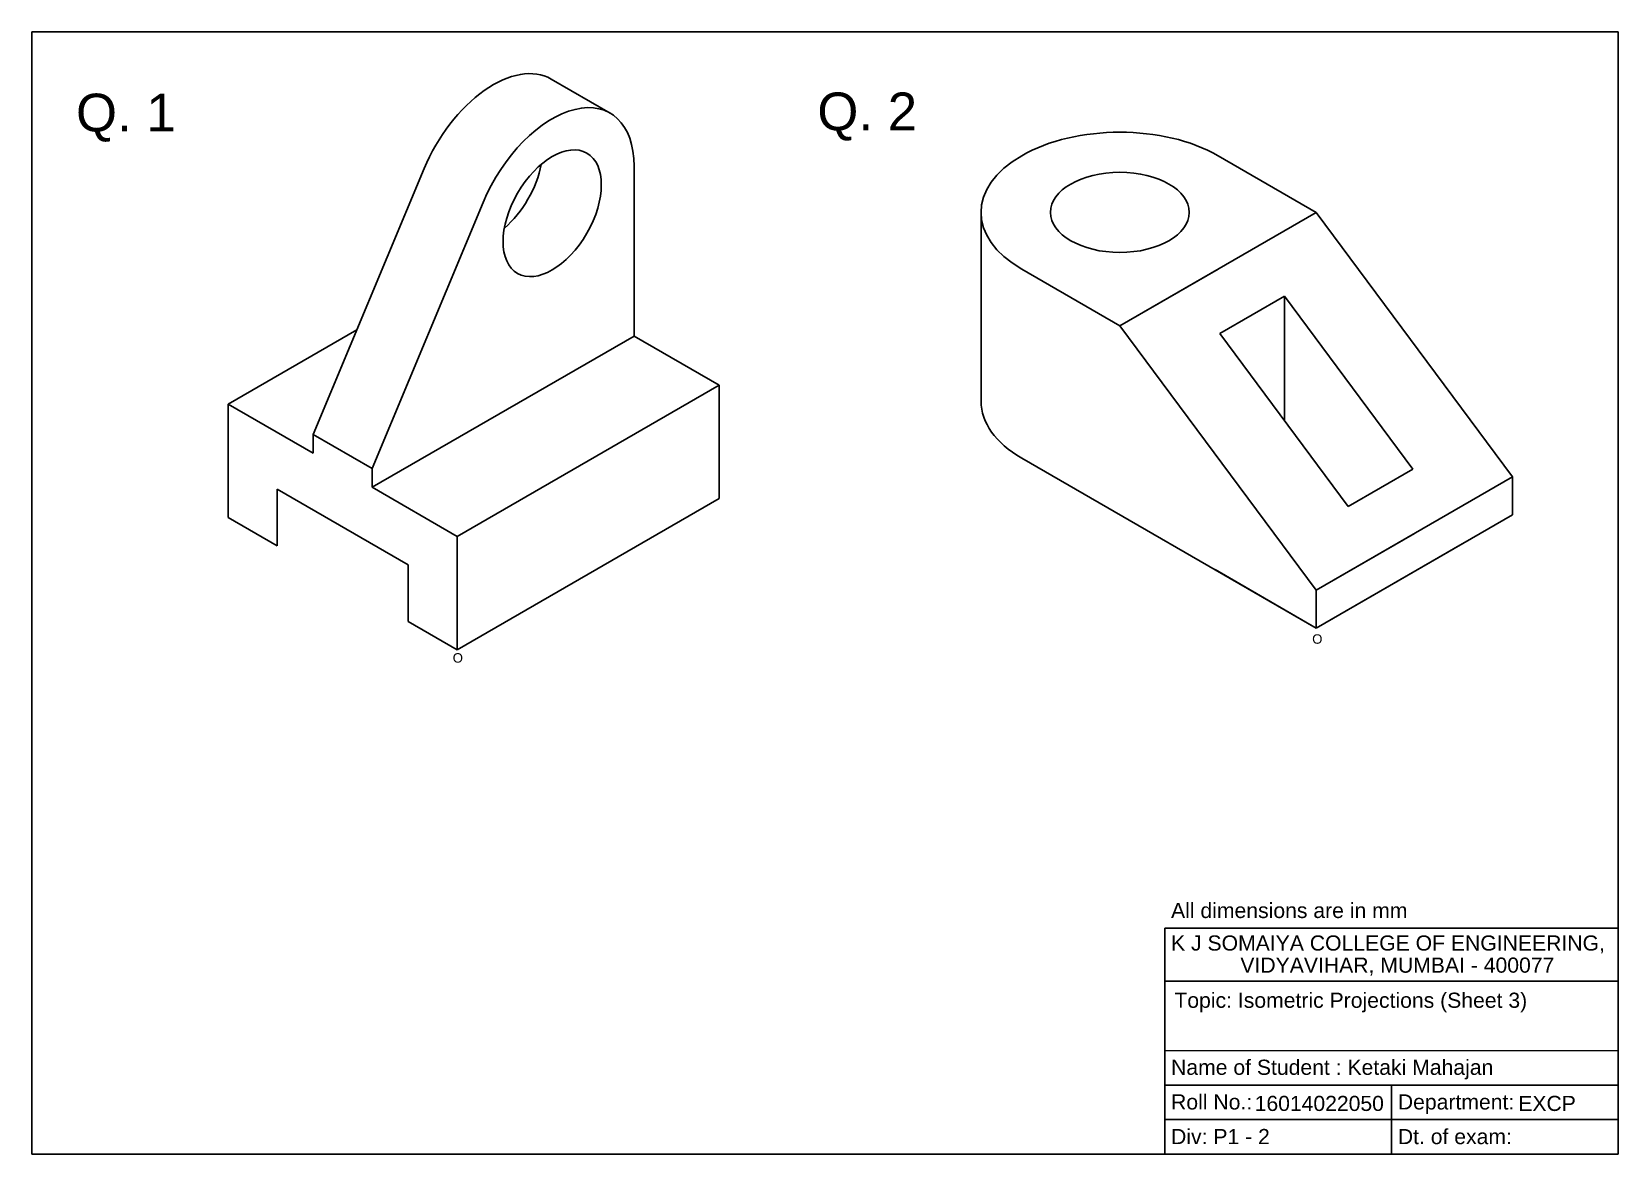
# Model space of a CAD drawing. Header units: millimetres. Extents: x 0 to 420, y 0 to 297.
import ezdxf

# ---------------------------------------------------------------- set-up
doc = ezdxf.new("R2010")
doc.units = ezdxf.units.MM
doc.styles.get("Standard").update_dxf_attribs({"font": 'arial.ttf'})

# ---------------------------------------------------------------- blocks, each defined once
blk = doc.blocks.new('A$C65dc955c')
for p, q in [((101.05, 145.52), (85.46, 154.52)), ((22.52, 60.5), (51.87, 130.84)), ((107.39, 86.5), (107.39, 131.5)), ((38.11, 51.5), (67.46, 121.84)), ((34.06, 88.17), (0, 68.5)), ((38.11, 46.5), (107.39, 86.5)), ((129.9, 73.5), (107.39, 86.5)), ((60.62, 33.5), (129.9, 73.5)), ((129.9, 73.5), (129.9, 73.5)), ((129.9, 43.5), (129.9, 73.5)), ((0, 68.5), (22.52, 55.5)), ((0, 38.5), (0, 68.5)), ((0, 68.5), (22.52, 55.5)), ((22.52, 55.5), (22.52, 60.5)), ((22.52, 60.5), (38.11, 51.5)), ((38.11, 51.5), (38.11, 46.5)), ((38.11, 46.5), (60.62, 33.5)), ((38.11, 46.5), (60.62, 33.5)), ((47.63, 26), (12.99, 46)), ((12.99, 46), (12.99, 31)), ((60.62, 3.5), (129.9, 43.5)), ((12.99, 31), (0, 38.5)), ((60.62, 33.5), (60.62, 3.5)), ((47.63, 11), (47.63, 26)), ((47.63, 11), (60.62, 3.5))]:
    blk.add_line(p, q)
for centre, major_axis, start_param, end_param in [((70.15, 128), (-15.31, -26.52), 3.141593, 4.932222), ((85.74, 119), (-15.31, -26.52), 2.356194, 4.932222), ((70.15, 128), (-9.19, -15.91), 1.013198, 2.128395)]:
    blk.add_ellipse(centre, major_axis=major_axis, ratio=0.57735, start_param=start_param, end_param=end_param)
blk.add_ellipse((85.74, 119), major_axis=(-9.19, -15.91), ratio=0.57735)
at = {"insert": (59.42, 2.59), "char_height": 2.5, "attachment_point": 1}
blk.add_mtext_dynamic_manual_height_columns('O', width=11.7929, gutter_width=12.5, heights=[0], dxfattribs=at)

msp = doc.modelspace()

# ---------------------------------------------------------------- linework, layer by layer
for p, q in [((0, 297.03), (419.75, 297.03)), ((0, 0.03), (0, 297.03)), ((419.75, 297.03), (419.75, 0)), ((339.85, 249.23), (313.87, 264.23)), ((251.15, 249.23), (251.15, 199.23)), ((287.89, 219.23), (339.85, 249.23)), ((287.89, 219.23), (339.85, 249.23)), ((339.85, 249.23), (391.81, 179.23)), ((261.91, 234.23), (287.89, 219.23)), ((287.89, 219.23), (313.87, 234.23)), ((314.33, 217.17), (331.42, 227.04)), ((331.42, 227.04), (365.38, 181.29)), ((331.42, 227.04), (331.42, 194.15)), ((287.89, 219.23), (339.85, 149.23)), ((314.33, 217.17), (348.29, 171.42)), ((339.85, 139.23), (261.91, 184.23)), ((348.29, 171.42), (365.38, 181.29)), ((339.85, 149.23), (391.81, 179.23)), ((339.85, 149.23), (391.81, 179.23)), ((391.81, 179.23), (391.81, 169.23)), ((391.81, 169.23), (339.85, 139.23)), ((339.85, 149.23), (365.83, 164.23)), ((339.85, 149.23), (365.83, 164.23)), ((339.85, 139.23), (378.41, 161.49)), ((339.85, 139.23), (313.06, 154.7)), ((339.85, 139.23), (339.85, 149.23)), ((0, 59.86), (0, 0.03)), ((299.75, 59.82), (419.75, 59.82)), ((299.75, 0.03), (299.75, 59.82)), ((419.75, 55), (419.75, 0)), ((299.75, 45.83), (419.75, 45.83)), ((299.75, 27.33), (419.75, 27.5)), ((299.75, 18.33), (419.75, 18.33)), ((359.75, 18.33), (359.75, 0)), ((299.75, 9.17), (419.75, 9.17)), ((0, 0.03), (419.75, 0.03)), ((299.75, 0), (299.75, 0.03)), ((299.75, 0), (419.75, 0)), ((299.75, 0), (419.75, 0)), ((419.75, 0), (299.75, 0))]:
    msp.add_line(p, q)
for centre, start_param, end_param in [((287.89, 249.23), 3.926991, 7.068583), ((287.89, 199.23), 0, 0.785398)]:
    msp.add_ellipse(centre, major_axis=(-36.74, 0), ratio=0.57735, start_param=start_param, end_param=end_param)
msp.add_ellipse((287.89, 249.23), major_axis=(-18.37, 0), ratio=0.57735)

# ---------------------------------------------------------------- block references
at = {"linetype": 'Continuous', "lineweight": 9}
msp.add_blockref('A$C65dc955c', (51.96, 130), dxfattribs=at)

# ---------------------------------------------------------------- texts
for s, height, p in [('All dimensions are in mm', 4.0079, (301.43, 62.51)), ('K J SOMAIYA COLLEGE OF ENGINEERING, ', 4.0079, (301.43, 53.9)), ('VIDYAVIHAR, MUMBAI - 400077', 4.0079, (319.77, 48.05)), ('Name of Student : Ketaki Mahajan ', 4.0079, (301.43, 21.02)), ('Roll No.: ', 4.008, (301.43, 11.85)), ('Department: ', 4.0079, (361.43, 11.85)), ('Div: P1 - 2 ', 4.0079, (301.43, 2.68)), ('Dt. of exam:', 4.0079, (361.43, 2.68))]:
    msp.add_text(s, height=height).set_placement(p)
at = {"linetype": 'Continuous', "lineweight": 30, "char_height": 10, "attachment_point": 1}
for s, insert in [('Q. 1', (11.71, 280.64)), ('Q. 2', (207.85, 280.95))]:
    msp.add_mtext_dynamic_manual_height_columns(s, width=162.6011, gutter_width=25, heights=[0], dxfattribs=dict(at, insert=insert))
at = {"attachment_point": 1}
for s, width, gutter_width, insert, char_height in [('O', 11.7929, 12.5, (338.77, 137.59), 2.5), ('Topic: Isometric Projections (Sheet 3)', 114.6396, 12.5, (302.31, 42.76), 4.0079), ('16014022050', 34.3983, 42.5, (323.56, 15.46), 4), ('EXCP', 25.7191, 42.5, (393.31, 15.46), 4)]:
    msp.add_mtext_dynamic_manual_height_columns(s, width=width, gutter_width=gutter_width, heights=[0], dxfattribs=dict(at, insert=insert, char_height=char_height))

doc.saveas('drawing.dxf')
